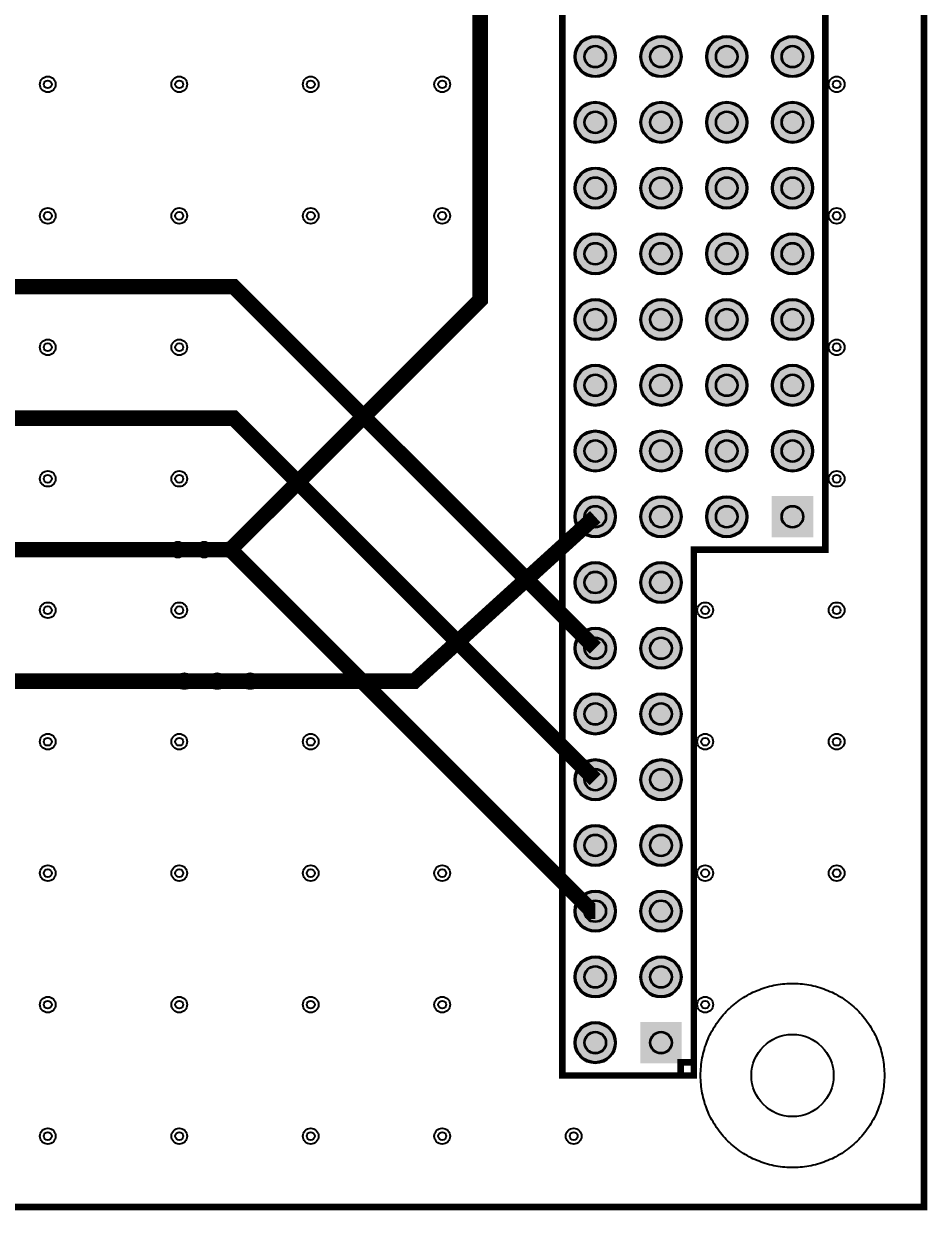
# Model space of a CAD drawing. Header units: millimetres. Extents: x -0.1 to 96, y -0.1 to 90.3.
# Drawn here: x 61.1 to 96.01, y -0.13 to 45.72 of the extents above; entities that cross this region are included whole.
import ezdxf

# ---------------------------------------------------------------- set-up
doc = ezdxf.new("R2010")
doc.units = ezdxf.units.MM
for name, color, linetype, true_color in [('BoardOutLine', 7, 'Continuous', 0xff00ff), ('BottomLayer', 7, 'Continuous', 0x0000ff), ('BottomSolderMaskLayer', 7, 'Continuous', 0xaa00ff), ('Hole', 7, 'Continuous', 0x222222), ('Multi-Layer', 7, 'Continuous', 0xc0c0c0), ('TopLayer', 7, 'Continuous', 0xff0000), ('TopSilkLayer', 7, 'Continuous', 0xffcc00), ('TopSolderMaskLayer', 7, 'Continuous', 0x800080)]:
    doc.layers.add(name, color=color, linetype=linetype, true_color=true_color)

msp = doc.modelspace()

# ---------------------------------------------------------------- hatches: boundary and pattern name
at = {"layer": 'BottomSolderMaskLayer'}
for points in [[(82.384, 44.45, 1), (83.986, 44.45, 1)], [(84.924, 44.45, 1), (86.526, 44.45, 1)], [(87.464, 44.45, 1), (89.066, 44.45, 1)], [(90.004, 44.45, 1), (91.606, 44.45, 1)], [(82.384, 41.91, 1), (83.986, 41.91, 1)], [(84.924, 41.91, 1), (86.526, 41.91, 1)], [(87.464, 41.91, 1), (89.066, 41.91, 1)], [(90.004, 41.91, 1), (91.606, 41.91, 1)], [(82.384, 39.37, 1), (83.986, 39.37, 1)], [(84.924, 39.37, 1), (86.526, 39.37, 1)], [(87.464, 39.37, 1), (89.066, 39.37, 1)], [(90.004, 39.37, 1), (91.606, 39.37, 1)], [(82.384, 36.83, 1), (83.986, 36.83, 1)], [(84.924, 36.83, 1), (86.526, 36.83, 1)], [(87.464, 36.83, 1), (89.066, 36.83, 1)], [(90.004, 36.83, 1), (91.606, 36.83, 1)], [(82.384, 34.29, 1), (83.986, 34.29, 1)], [(84.924, 34.29, 1), (86.526, 34.29, 1)], [(87.464, 34.29, 1), (89.066, 34.29, 1)], [(90.004, 34.29, 1), (91.606, 34.29, 1)], [(82.384, 31.75, 1), (83.986, 31.75, 1)], [(84.924, 31.75, 1), (86.526, 31.75, 1)], [(87.464, 31.75, 1), (89.066, 31.75, 1)], [(90.004, 31.75, 1), (91.606, 31.75, 1)], [(82.384, 29.21, 1), (83.986, 29.21, 1)], [(84.924, 29.21, 1), (86.526, 29.21, 1)], [(87.464, 29.21, 1), (89.066, 29.21, 1)], [(90.004, 29.21, 1), (91.606, 29.21, 1)], [(82.384, 26.67, 1), (83.986, 26.67, 1)], [(84.924, 26.67, 1), (86.526, 26.67, 1)], [(87.464, 26.67, 1), (89.066, 26.67, 1)], [(90.004, 25.869), (90.004, 27.471), (91.606, 27.471), (91.606, 25.869)], [(82.384, 24.13, 1), (83.986, 24.13, 1)], [(84.924, 24.13, 1), (86.526, 24.13, 1)], [(82.384, 21.59, 1), (83.986, 21.59, 1)], [(84.924, 21.59, 1), (86.526, 21.59, 1)], [(82.384, 19.05, 1), (83.986, 19.05, 1)], [(84.924, 19.05, 1), (86.526, 19.05, 1)], [(82.384, 16.51, 1), (83.986, 16.51, 1)], [(84.924, 16.51, 1), (86.526, 16.51, 1)], [(82.384, 13.97, 1), (83.986, 13.97, 1)], [(84.924, 13.97, 1), (86.526, 13.97, 1)], [(82.384, 11.43, 1), (83.986, 11.43, 1)], [(84.924, 11.43, 1), (86.526, 11.43, 1)], [(82.384, 8.89, 1), (83.986, 8.89, 1)], [(84.924, 8.89, 1), (86.526, 8.89, 1)], [(82.384, 6.35, 1), (83.986, 6.35, 1)], [(84.924, 5.549), (84.924, 7.151), (86.526, 7.151), (86.526, 5.549)]]:
    msp.add_hatch(color=256, dxfattribs=at).paths.add_polyline_path(points)
at = {"layer": 'Multi-Layer'}
for points in [[(82.435, 44.45, 1), (83.935, 44.45, 1)], [(84.975, 44.45, 1), (86.475, 44.45, 1)], [(87.515, 44.45, 1), (89.015, 44.45, 1)], [(90.055, 44.45, 1), (91.555, 44.45, 1)], [(82.435, 41.91, 1), (83.935, 41.91, 1)], [(84.975, 41.91, 1), (86.475, 41.91, 1)], [(87.515, 41.91, 1), (89.015, 41.91, 1)], [(90.055, 41.91, 1), (91.555, 41.91, 1)], [(82.435, 39.37, 1), (83.935, 39.37, 1)], [(84.975, 39.37, 1), (86.475, 39.37, 1)], [(87.515, 39.37, 1), (89.015, 39.37, 1)], [(90.055, 39.37, 1), (91.555, 39.37, 1)], [(82.435, 36.83, 1), (83.935, 36.83, 1)], [(84.975, 36.83, 1), (86.475, 36.83, 1)], [(87.515, 36.83, 1), (89.015, 36.83, 1)], [(90.055, 36.83, 1), (91.555, 36.83, 1)], [(82.435, 34.29, 1), (83.935, 34.29, 1)], [(84.975, 34.29, 1), (86.475, 34.29, 1)], [(87.515, 34.29, 1), (89.015, 34.29, 1)], [(90.055, 34.29, 1), (91.555, 34.29, 1)], [(82.435, 31.75, 1), (83.935, 31.75, 1)], [(84.975, 31.75, 1), (86.475, 31.75, 1)], [(87.515, 31.75, 1), (89.015, 31.75, 1)], [(90.055, 31.75, 1), (91.555, 31.75, 1)], [(82.435, 29.21, 1), (83.935, 29.21, 1)], [(84.975, 29.21, 1), (86.475, 29.21, 1)], [(87.515, 29.21, 1), (89.015, 29.21, 1)], [(90.055, 29.21, 1), (91.555, 29.21, 1)], [(82.435, 26.67, 1), (83.935, 26.67, 1)], [(84.975, 26.67, 1), (86.475, 26.67, 1)], [(87.515, 26.67, 1), (89.015, 26.67, 1)], [(90.055, 25.92), (90.055, 27.42), (91.555, 27.42), (91.555, 25.92)], [(82.435, 24.13, 1), (83.935, 24.13, 1)], [(84.975, 24.13, 1), (86.475, 24.13, 1)], [(82.435, 21.59, 1), (83.935, 21.59, 1)], [(84.975, 21.59, 1), (86.475, 21.59, 1)], [(82.435, 19.05, 1), (83.935, 19.05, 1)], [(84.975, 19.05, 1), (86.475, 19.05, 1)], [(82.435, 16.51, 1), (83.935, 16.51, 1)], [(84.975, 16.51, 1), (86.475, 16.51, 1)], [(82.435, 13.97, 1), (83.935, 13.97, 1)], [(84.975, 13.97, 1), (86.475, 13.97, 1)], [(82.435, 11.43, 1), (83.935, 11.43, 1)], [(84.975, 11.43, 1), (86.475, 11.43, 1)], [(82.435, 8.89, 1), (83.935, 8.89, 1)], [(84.975, 8.89, 1), (86.475, 8.89, 1)], [(82.435, 6.35, 1), (83.935, 6.35, 1)], [(84.975, 5.6), (84.975, 7.1), (86.475, 7.1), (86.475, 5.6)]]:
    msp.add_hatch(color=256, dxfattribs=at).paths.add_polyline_path(points)
at = {"layer": 'TopSolderMaskLayer'}
for points in [[(82.384, 44.45, 1), (83.986, 44.45, 1)], [(84.924, 44.45, 1), (86.526, 44.45, 1)], [(87.464, 44.45, 1), (89.066, 44.45, 1)], [(90.004, 44.45, 1), (91.606, 44.45, 1)], [(82.384, 41.91, 1), (83.986, 41.91, 1)], [(84.924, 41.91, 1), (86.526, 41.91, 1)], [(87.464, 41.91, 1), (89.066, 41.91, 1)], [(90.004, 41.91, 1), (91.606, 41.91, 1)], [(82.384, 39.37, 1), (83.986, 39.37, 1)], [(84.924, 39.37, 1), (86.526, 39.37, 1)], [(87.464, 39.37, 1), (89.066, 39.37, 1)], [(90.004, 39.37, 1), (91.606, 39.37, 1)], [(82.384, 36.83, 1), (83.986, 36.83, 1)], [(84.924, 36.83, 1), (86.526, 36.83, 1)], [(87.464, 36.83, 1), (89.066, 36.83, 1)], [(90.004, 36.83, 1), (91.606, 36.83, 1)], [(82.384, 34.29, 1), (83.986, 34.29, 1)], [(84.924, 34.29, 1), (86.526, 34.29, 1)], [(87.464, 34.29, 1), (89.066, 34.29, 1)], [(90.004, 34.29, 1), (91.606, 34.29, 1)], [(82.384, 31.75, 1), (83.986, 31.75, 1)], [(84.924, 31.75, 1), (86.526, 31.75, 1)], [(87.464, 31.75, 1), (89.066, 31.75, 1)], [(90.004, 31.75, 1), (91.606, 31.75, 1)], [(82.384, 29.21, 1), (83.986, 29.21, 1)], [(84.924, 29.21, 1), (86.526, 29.21, 1)], [(87.464, 29.21, 1), (89.066, 29.21, 1)], [(90.004, 29.21, 1), (91.606, 29.21, 1)], [(82.384, 26.67, 1), (83.986, 26.67, 1)], [(84.924, 26.67, 1), (86.526, 26.67, 1)], [(87.464, 26.67, 1), (89.066, 26.67, 1)], [(90.004, 25.869), (90.004, 27.471), (91.606, 27.471), (91.606, 25.869)], [(82.384, 24.13, 1), (83.986, 24.13, 1)], [(84.924, 24.13, 1), (86.526, 24.13, 1)], [(82.384, 21.59, 1), (83.986, 21.59, 1)], [(84.924, 21.59, 1), (86.526, 21.59, 1)], [(82.384, 19.05, 1), (83.986, 19.05, 1)], [(84.924, 19.05, 1), (86.526, 19.05, 1)], [(82.384, 16.51, 1), (83.986, 16.51, 1)], [(84.924, 16.51, 1), (86.526, 16.51, 1)], [(82.384, 13.97, 1), (83.986, 13.97, 1)], [(84.924, 13.97, 1), (86.526, 13.97, 1)], [(82.384, 11.43, 1), (83.986, 11.43, 1)], [(84.924, 11.43, 1), (86.526, 11.43, 1)], [(82.384, 8.89, 1), (83.986, 8.89, 1)], [(84.924, 8.89, 1), (86.526, 8.89, 1)], [(82.384, 6.35, 1), (83.986, 6.35, 1)], [(84.924, 5.549), (84.924, 7.151), (86.526, 7.151), (86.526, 5.549)]]:
    msp.add_hatch(color=256, dxfattribs=at).paths.add_polyline_path(points)

# ---------------------------------------------------------------- linework, layer by layer
at = {"layer": 'BoardOutLine', "const_width": 0.254}
msp.add_lwpolyline([(95.885, 0), (0, 0), (0, 90.17), (95.885, 90.17), (95.885, 0)], close=True, dxfattribs=at)
at = {"layer": 'BottomLayer', "const_width": 0.6}
for points in [[(30.48, 35.56), (69.215, 35.56), (83.185, 21.59)], [(30.48, 30.48), (69.215, 30.48), (83.185, 16.51)], [(30.48, 25.4), (69.088, 25.4)], [(83.185, 11.43), (83.058, 11.43), (69.088, 25.4)], [(30.48, 20.32), (69.85, 20.32)]]:
    msp.add_lwpolyline(points, dxfattribs=at)
at = {"layer": 'BottomLayer'}
msp.add_lwpolyline([(87.255, 5.08), (87.256, 5.165), (87.259, 5.251), (87.264, 5.336), (87.271, 5.421), (87.28, 5.505), (87.291, 5.59), (87.304, 5.674), (87.319, 5.758), (87.336, 5.842), (87.355, 5.925), (87.376, 6.008), (87.399, 6.09), (87.424, 6.171), (87.451, 6.252), (87.48, 6.332), (87.511, 6.412), (87.543, 6.491), (87.578, 6.569), (87.614, 6.646), (87.653, 6.722), (87.693, 6.797), (87.735, 6.871), (87.778, 6.945), (87.824, 7.017), (87.871, 7.088), (87.92, 7.158), (87.97, 7.226), (88.022, 7.294), (88.076, 7.36), (88.132, 7.425), (88.188, 7.489), (88.247, 7.551), (88.307, 7.612), (88.368, 7.671), (88.431, 7.729), (88.495, 7.785), (88.56, 7.84), (88.627, 7.893), (88.695, 7.944), (88.764, 7.994), (88.834, 8.042), (88.906, 8.089), (88.978, 8.134), (89.052, 8.177), (89.127, 8.218), (89.202, 8.257), (89.279, 8.295), (89.356, 8.331), (89.435, 8.364), (89.514, 8.396), (89.593, 8.426), (89.674, 8.455), (89.755, 8.481), (89.837, 8.505), (89.919, 8.527), (90.002, 8.548), (90.085, 8.566), (90.169, 8.582), (90.253, 8.596), (90.338, 8.609), (90.422, 8.619), (90.507, 8.627), (90.592, 8.633), (90.677, 8.637), (90.763, 8.639), (90.848, 8.639), (90.933, 8.637), (91.018, 8.633), (91.103, 8.627), (91.188, 8.619), (91.273, 8.609), (91.357, 8.596), (91.441, 8.582), (91.525, 8.566), (91.608, 8.548), (91.691, 8.527), (91.774, 8.505), (91.855, 8.481), (91.936, 8.455), (92.017, 8.426), (92.097, 8.396), (92.176, 8.364), (92.254, 8.331), (92.332, 8.295), (92.408, 8.257), (92.484, 8.218), (92.558, 8.177), (92.632, 8.134), (92.705, 8.089), (92.776, 8.042), (92.846, 7.994), (92.916, 7.944), (92.984, 7.893), (93.05, 7.84), (93.116, 7.785), (93.18, 7.729), (93.242, 7.671), (93.304, 7.612), (93.364, 7.551), (93.422, 7.489), (93.479, 7.425), (93.534, 7.36), (93.588, 7.294), (93.64, 7.226), (93.691, 7.158), (93.739, 7.088), (93.787, 7.017), (93.832, 6.945), (93.876, 6.871), (93.918, 6.797), (93.958, 6.722), (93.996, 6.646), (94.033, 6.569), (94.067, 6.491), (94.1, 6.412), (94.131, 6.332), (94.16, 6.252), (94.187, 6.171), (94.212, 6.09), (94.235, 6.008), (94.256, 5.925), (94.275, 5.842), (94.292, 5.758), (94.307, 5.674), (94.32, 5.59), (94.331, 5.505), (94.34, 5.421), (94.347, 5.336), (94.352, 5.251), (94.355, 5.165), (94.355, 5.08), (94.355, 4.995), (94.352, 4.909), (94.347, 4.824), (94.34, 4.739), (94.331, 4.655), (94.32, 4.57), (94.307, 4.486), (94.292, 4.402), (94.275, 4.318), (94.256, 4.235), (94.235, 4.152), (94.212, 4.07), (94.187, 3.989), (94.16, 3.908), (94.131, 3.828), (94.1, 3.748), (94.067, 3.669), (94.033, 3.591), (93.996, 3.514), (93.958, 3.438), (93.918, 3.363), (93.876, 3.289), (93.832, 3.215), (93.787, 3.143), (93.739, 3.072), (93.691, 3.002), (93.64, 2.934), (93.588, 2.866), (93.534, 2.8), (93.479, 2.735), (93.422, 2.671), (93.364, 2.609), (93.304, 2.548), (93.242, 2.489), (93.18, 2.431), (93.116, 2.375), (93.05, 2.32), (92.984, 2.267), (92.916, 2.216), (92.846, 2.166), (92.776, 2.118), (92.705, 2.071), (92.632, 2.026), (92.558, 1.983), (92.484, 1.942), (92.408, 1.903), (92.332, 1.865), (92.254, 1.829), (92.176, 1.796), (92.097, 1.764), (92.017, 1.734), (91.936, 1.705), (91.855, 1.679), (91.774, 1.655), (91.691, 1.633), (91.608, 1.612), (91.525, 1.594), (91.441, 1.578), (91.357, 1.564), (91.273, 1.551), (91.188, 1.541), (91.103, 1.533), (91.018, 1.527), (90.933, 1.523), (90.848, 1.521), (90.763, 1.521), (90.677, 1.523), (90.592, 1.527), (90.507, 1.533), (90.422, 1.541), (90.338, 1.551), (90.253, 1.564), (90.169, 1.578), (90.085, 1.594), (90.002, 1.612), (89.919, 1.633), (89.837, 1.655), (89.755, 1.679), (89.674, 1.705), (89.593, 1.734), (89.514, 1.764), (89.435, 1.796), (89.356, 1.829), (89.279, 1.865), (89.202, 1.903), (89.127, 1.942), (89.052, 1.983), (88.978, 2.026), (88.906, 2.071), (88.834, 2.118), (88.764, 2.166), (88.695, 2.216), (88.627, 2.267), (88.56, 2.32), (88.495, 2.375), (88.431, 2.431), (88.368, 2.489), (88.307, 2.548), (88.247, 2.609), (88.188, 2.671), (88.132, 2.735), (88.076, 2.8), (88.022, 2.866), (87.97, 2.934), (87.92, 3.002), (87.871, 3.072), (87.824, 3.143), (87.778, 3.215), (87.735, 3.289), (87.693, 3.363), (87.653, 3.438), (87.614, 3.514), (87.578, 3.591), (87.543, 3.669), (87.511, 3.748), (87.48, 3.828), (87.451, 3.908), (87.424, 3.989), (87.399, 4.07), (87.376, 4.152), (87.355, 4.235), (87.336, 4.318), (87.319, 4.402), (87.304, 4.486), (87.291, 4.57), (87.28, 4.655), (87.271, 4.739), (87.264, 4.824), (87.259, 4.909), (87.256, 4.995), (87.255, 5.08)], close=True, dxfattribs=at)
at = {"layer": 'BottomSolderMaskLayer'}
for centre, radius in [((83.185, 44.45), 0.801), ((85.725, 44.45), 0.801), ((88.265, 44.45), 0.801), ((90.805, 44.45), 0.801), ((83.185, 44.45), 0.427), ((85.725, 44.45), 0.427), ((88.265, 44.45), 0.427), ((90.805, 44.45), 0.427), ((83.185, 41.91), 0.801), ((85.725, 41.91), 0.801), ((88.265, 41.91), 0.801), ((90.805, 41.91), 0.801), ((83.185, 41.91), 0.427), ((85.725, 41.91), 0.427), ((88.265, 41.91), 0.427), ((90.805, 41.91), 0.427), ((83.185, 39.37), 0.801), ((85.725, 39.37), 0.801), ((88.265, 39.37), 0.801), ((90.805, 39.37), 0.801), ((83.185, 39.37), 0.427), ((85.725, 39.37), 0.427), ((88.265, 39.37), 0.427), ((90.805, 39.37), 0.427), ((83.185, 36.83), 0.801), ((85.725, 36.83), 0.801), ((88.265, 36.83), 0.801), ((90.805, 36.83), 0.801), ((83.185, 36.83), 0.427), ((85.725, 36.83), 0.427), ((88.265, 36.83), 0.427), ((90.805, 36.83), 0.427), ((83.185, 34.29), 0.801), ((85.725, 34.29), 0.801), ((88.265, 34.29), 0.801), ((90.805, 34.29), 0.801), ((83.185, 34.29), 0.427), ((85.725, 34.29), 0.427), ((88.265, 34.29), 0.427), ((90.805, 34.29), 0.427), ((83.185, 31.75), 0.801), ((83.185, 31.75), 0.427), ((85.725, 31.75), 0.801), ((85.725, 31.75), 0.427), ((88.265, 31.75), 0.801), ((88.265, 31.75), 0.427), ((90.805, 31.75), 0.801), ((90.805, 31.75), 0.427), ((83.185, 29.21), 0.801), ((85.725, 29.21), 0.801), ((88.265, 29.21), 0.801), ((90.805, 29.21), 0.801), ((83.185, 29.21), 0.427), ((85.725, 29.21), 0.427), ((88.265, 29.21), 0.427), ((90.805, 29.21), 0.427), ((83.185, 26.67), 0.801), ((83.185, 26.67), 0.427), ((85.725, 26.67), 0.801), ((85.725, 26.67), 0.427), ((88.265, 26.67), 0.801), ((88.265, 26.67), 0.427), ((90.805, 26.67), 0.427), ((83.185, 24.13), 0.801), ((85.725, 24.13), 0.801), ((83.185, 24.13), 0.427), ((85.725, 24.13), 0.427), ((83.185, 21.59), 0.801), ((83.185, 21.59), 0.427), ((85.725, 21.59), 0.801), ((85.725, 21.59), 0.427), ((83.185, 19.05), 0.801), ((85.725, 19.05), 0.801), ((83.185, 19.05), 0.427), ((85.725, 19.05), 0.427), ((83.185, 16.51), 0.801), ((85.725, 16.51), 0.801), ((83.185, 16.51), 0.427), ((85.725, 16.51), 0.427), ((83.185, 13.97), 0.801), ((85.725, 13.97), 0.801), ((83.185, 13.97), 0.427), ((85.725, 13.97), 0.427), ((83.185, 11.43), 0.801), ((85.725, 11.43), 0.801), ((83.185, 11.43), 0.427), ((85.725, 11.43), 0.427), ((83.185, 8.89), 0.801), ((85.725, 8.89), 0.801), ((83.185, 8.89), 0.427), ((85.725, 8.89), 0.427), ((83.185, 6.35), 0.801), ((83.185, 6.35), 0.427), ((85.725, 6.35), 0.427)]:
    msp.add_circle(centre, radius, dxfattribs=at)
at = {"layer": 'Hole'}
for centre, radius in [((62.032, 43.378), 0.153), ((67.112, 43.378), 0.153), ((72.192, 43.378), 0.153), ((77.272, 43.378), 0.153), ((92.512, 43.378), 0.153), ((62.032, 38.298), 0.153), ((67.112, 38.298), 0.153), ((72.192, 38.298), 0.153), ((77.272, 38.298), 0.153), ((92.512, 38.298), 0.153), ((62.032, 33.218), 0.153), ((67.112, 33.218), 0.153), ((92.512, 33.218), 0.153), ((62.032, 28.138), 0.153), ((67.112, 28.138), 0.153), ((92.512, 28.138), 0.153), ((67.056, 25.4), 0.152), ((68.072, 25.4), 0.152), ((69.088, 25.4), 0.152), ((62.032, 23.058), 0.153), ((67.112, 23.058), 0.153), ((87.432, 23.058), 0.153), ((92.512, 23.058), 0.153), ((67.31, 20.32), 0.152), ((68.58, 20.32), 0.152), ((69.85, 20.32), 0.152), ((62.032, 17.978), 0.153), ((67.112, 17.978), 0.153), ((72.192, 17.978), 0.153), ((87.432, 17.978), 0.153), ((92.512, 17.978), 0.153), ((62.032, 12.898), 0.153), ((67.112, 12.898), 0.153), ((72.192, 12.898), 0.153), ((77.272, 12.898), 0.153), ((87.432, 12.898), 0.153), ((92.512, 12.898), 0.153), ((62.032, 7.818), 0.153), ((67.112, 7.818), 0.153), ((72.192, 7.818), 0.153), ((77.272, 7.818), 0.153), ((87.432, 7.818), 0.153), ((62.032, 2.738), 0.153), ((67.112, 2.738), 0.153), ((72.192, 2.738), 0.153), ((77.272, 2.738), 0.153), ((82.352, 2.738), 0.153)]:
    msp.add_circle(centre, radius, dxfattribs=at)
at = {"layer": 'Multi-Layer'}
for centre, radius in [((83.185, 44.45), 0.75), ((85.725, 44.45), 0.75), ((88.265, 44.45), 0.75), ((90.805, 44.45), 0.75), ((83.185, 44.45), 0.4), ((85.725, 44.45), 0.4), ((88.265, 44.45), 0.4), ((90.805, 44.45), 0.4), ((62.032, 43.378), 0.305), ((67.112, 43.378), 0.305), ((72.192, 43.378), 0.305), ((77.272, 43.378), 0.305), ((92.512, 43.378), 0.305), ((83.185, 41.91), 0.75), ((85.725, 41.91), 0.75), ((88.265, 41.91), 0.75), ((90.805, 41.91), 0.75), ((83.185, 41.91), 0.4), ((85.725, 41.91), 0.4), ((88.265, 41.91), 0.4), ((90.805, 41.91), 0.4), ((83.185, 39.37), 0.75), ((85.725, 39.37), 0.75), ((88.265, 39.37), 0.75), ((90.805, 39.37), 0.75), ((83.185, 39.37), 0.4), ((85.725, 39.37), 0.4), ((88.265, 39.37), 0.4), ((90.805, 39.37), 0.4), ((62.032, 38.298), 0.305), ((67.112, 38.298), 0.305), ((72.192, 38.298), 0.305), ((77.272, 38.298), 0.305), ((92.512, 38.298), 0.305), ((83.185, 36.83), 0.75), ((83.185, 36.83), 0.4), ((85.725, 36.83), 0.75), ((85.725, 36.83), 0.4), ((88.265, 36.83), 0.75), ((88.265, 36.83), 0.4), ((90.805, 36.83), 0.75), ((90.805, 36.83), 0.4), ((83.185, 34.29), 0.75), ((85.725, 34.29), 0.75), ((88.265, 34.29), 0.75), ((90.805, 34.29), 0.75), ((83.185, 34.29), 0.4), ((85.725, 34.29), 0.4), ((88.265, 34.29), 0.4), ((90.805, 34.29), 0.4), ((62.032, 33.218), 0.305), ((67.112, 33.218), 0.305), ((92.512, 33.218), 0.305), ((83.185, 31.75), 0.75), ((83.185, 31.75), 0.4), ((85.725, 31.75), 0.75), ((85.725, 31.75), 0.4), ((88.265, 31.75), 0.75), ((88.265, 31.75), 0.4), ((90.805, 31.75), 0.75), ((90.805, 31.75), 0.4), ((83.185, 29.21), 0.75), ((85.725, 29.21), 0.75), ((88.265, 29.21), 0.75), ((90.805, 29.21), 0.75), ((83.185, 29.21), 0.4), ((85.725, 29.21), 0.4), ((88.265, 29.21), 0.4), ((90.805, 29.21), 0.4), ((62.032, 28.138), 0.305), ((67.112, 28.138), 0.305), ((92.512, 28.138), 0.305), ((83.185, 26.67), 0.75), ((83.185, 26.67), 0.4), ((85.725, 26.67), 0.75), ((85.725, 26.67), 0.4), ((88.265, 26.67), 0.75), ((88.265, 26.67), 0.4), ((90.805, 26.67), 0.4), ((67.056, 25.4), 0.305), ((68.072, 25.4), 0.305), ((69.088, 25.4), 0.305), ((83.185, 24.13), 0.75), ((85.725, 24.13), 0.75), ((83.185, 24.13), 0.4), ((85.725, 24.13), 0.4), ((62.032, 23.058), 0.305), ((67.112, 23.058), 0.305), ((87.432, 23.058), 0.305), ((92.512, 23.058), 0.305), ((83.185, 21.59), 0.75), ((85.725, 21.59), 0.75), ((83.185, 21.59), 0.4), ((85.725, 21.59), 0.4), ((67.31, 20.32), 0.305), ((68.58, 20.32), 0.305), ((69.85, 20.32), 0.305), ((83.185, 19.05), 0.75), ((85.725, 19.05), 0.75), ((83.185, 19.05), 0.4), ((85.725, 19.05), 0.4), ((62.032, 17.978), 0.305), ((67.112, 17.978), 0.305), ((72.192, 17.978), 0.305), ((87.432, 17.978), 0.305), ((92.512, 17.978), 0.305), ((83.185, 16.51), 0.75), ((85.725, 16.51), 0.75), ((83.185, 16.51), 0.4), ((85.725, 16.51), 0.4), ((83.185, 13.97), 0.75), ((85.725, 13.97), 0.75), ((83.185, 13.97), 0.4), ((85.725, 13.97), 0.4), ((62.032, 12.898), 0.305), ((67.112, 12.898), 0.305), ((72.192, 12.898), 0.305), ((77.272, 12.898), 0.305), ((87.432, 12.898), 0.305), ((92.512, 12.898), 0.305), ((83.185, 11.43), 0.75), ((85.725, 11.43), 0.75), ((83.185, 11.43), 0.4), ((85.725, 11.43), 0.4), ((83.185, 8.89), 0.75), ((85.725, 8.89), 0.75), ((83.185, 8.89), 0.4), ((85.725, 8.89), 0.4), ((62.032, 7.818), 0.305), ((67.112, 7.818), 0.305), ((72.192, 7.818), 0.305), ((77.272, 7.818), 0.305), ((87.432, 7.818), 0.305), ((83.185, 6.35), 0.75), ((83.185, 6.35), 0.4), ((85.725, 6.35), 0.4), ((90.805, 5.08), 1.588), ((62.032, 2.738), 0.305), ((67.112, 2.738), 0.305), ((72.192, 2.738), 0.305), ((77.272, 2.738), 0.305), ((82.352, 2.738), 0.305)]:
    msp.add_circle(centre, radius, dxfattribs=at)
at = {"layer": 'TopLayer', "const_width": 0.6}
for points in [[(69.088, 25.4), (78.74, 35.052), (78.74, 73.025), (83.185, 77.47)], [(67.31, 20.32), (76.2, 20.32), (83.185, 26.67)], [(69.088, 25.4), (67.056, 25.4)], [(67.056, 25.4), (68.072, 25.4)], [(68.072, 25.4), (69.088, 25.4)]]:
    msp.add_lwpolyline(points, dxfattribs=at)
at = {"layer": 'TopLayer'}
msp.add_lwpolyline([(87.255, 5.08), (87.256, 5.165), (87.259, 5.251), (87.264, 5.336), (87.271, 5.421), (87.28, 5.505), (87.291, 5.59), (87.304, 5.674), (87.319, 5.758), (87.336, 5.842), (87.355, 5.925), (87.376, 6.008), (87.399, 6.09), (87.424, 6.171), (87.451, 6.252), (87.48, 6.332), (87.511, 6.412), (87.543, 6.491), (87.578, 6.569), (87.614, 6.646), (87.653, 6.722), (87.693, 6.797), (87.735, 6.871), (87.778, 6.945), (87.824, 7.017), (87.871, 7.088), (87.92, 7.158), (87.97, 7.226), (88.022, 7.294), (88.076, 7.36), (88.132, 7.425), (88.188, 7.489), (88.247, 7.551), (88.307, 7.612), (88.368, 7.671), (88.431, 7.729), (88.495, 7.785), (88.56, 7.84), (88.627, 7.893), (88.695, 7.944), (88.764, 7.994), (88.834, 8.042), (88.906, 8.089), (88.978, 8.134), (89.052, 8.177), (89.127, 8.218), (89.202, 8.257), (89.279, 8.295), (89.356, 8.331), (89.435, 8.364), (89.514, 8.396), (89.593, 8.426), (89.674, 8.455), (89.755, 8.481), (89.837, 8.505), (89.919, 8.527), (90.002, 8.548), (90.085, 8.566), (90.169, 8.582), (90.253, 8.596), (90.338, 8.609), (90.422, 8.619), (90.507, 8.627), (90.592, 8.633), (90.677, 8.637), (90.763, 8.639), (90.848, 8.639), (90.933, 8.637), (91.018, 8.633), (91.103, 8.627), (91.188, 8.619), (91.273, 8.609), (91.357, 8.596), (91.441, 8.582), (91.525, 8.566), (91.608, 8.548), (91.691, 8.527), (91.774, 8.505), (91.855, 8.481), (91.936, 8.455), (92.017, 8.426), (92.097, 8.396), (92.176, 8.364), (92.254, 8.331), (92.332, 8.295), (92.408, 8.257), (92.484, 8.218), (92.558, 8.177), (92.632, 8.134), (92.705, 8.089), (92.776, 8.042), (92.846, 7.994), (92.916, 7.944), (92.984, 7.893), (93.05, 7.84), (93.116, 7.785), (93.18, 7.729), (93.242, 7.671), (93.304, 7.612), (93.364, 7.551), (93.422, 7.489), (93.479, 7.425), (93.534, 7.36), (93.588, 7.294), (93.64, 7.226), (93.691, 7.158), (93.739, 7.088), (93.787, 7.017), (93.832, 6.945), (93.876, 6.871), (93.918, 6.797), (93.958, 6.722), (93.996, 6.646), (94.033, 6.569), (94.067, 6.491), (94.1, 6.412), (94.131, 6.332), (94.16, 6.252), (94.187, 6.171), (94.212, 6.09), (94.235, 6.008), (94.256, 5.925), (94.275, 5.842), (94.292, 5.758), (94.307, 5.674), (94.32, 5.59), (94.331, 5.505), (94.34, 5.421), (94.347, 5.336), (94.352, 5.251), (94.355, 5.165), (94.355, 5.08), (94.355, 4.995), (94.352, 4.909), (94.347, 4.824), (94.34, 4.739), (94.331, 4.655), (94.32, 4.57), (94.307, 4.486), (94.292, 4.402), (94.275, 4.318), (94.256, 4.235), (94.235, 4.152), (94.212, 4.07), (94.187, 3.989), (94.16, 3.908), (94.131, 3.828), (94.1, 3.748), (94.067, 3.669), (94.033, 3.591), (93.996, 3.514), (93.958, 3.438), (93.918, 3.363), (93.876, 3.289), (93.832, 3.215), (93.787, 3.143), (93.739, 3.072), (93.691, 3.002), (93.64, 2.934), (93.588, 2.866), (93.534, 2.8), (93.479, 2.735), (93.422, 2.671), (93.364, 2.609), (93.304, 2.548), (93.242, 2.489), (93.18, 2.431), (93.116, 2.375), (93.05, 2.32), (92.984, 2.267), (92.916, 2.216), (92.846, 2.166), (92.776, 2.118), (92.705, 2.071), (92.632, 2.026), (92.558, 1.983), (92.484, 1.942), (92.408, 1.903), (92.332, 1.865), (92.254, 1.829), (92.176, 1.796), (92.097, 1.764), (92.017, 1.734), (91.936, 1.705), (91.855, 1.679), (91.774, 1.655), (91.691, 1.633), (91.608, 1.612), (91.525, 1.594), (91.441, 1.578), (91.357, 1.564), (91.273, 1.551), (91.188, 1.541), (91.103, 1.533), (91.018, 1.527), (90.933, 1.523), (90.848, 1.521), (90.763, 1.521), (90.677, 1.523), (90.592, 1.527), (90.507, 1.533), (90.422, 1.541), (90.338, 1.551), (90.253, 1.564), (90.169, 1.578), (90.085, 1.594), (90.002, 1.612), (89.919, 1.633), (89.837, 1.655), (89.755, 1.679), (89.674, 1.705), (89.593, 1.734), (89.514, 1.764), (89.435, 1.796), (89.356, 1.829), (89.279, 1.865), (89.202, 1.903), (89.127, 1.942), (89.052, 1.983), (88.978, 2.026), (88.906, 2.071), (88.834, 2.118), (88.764, 2.166), (88.695, 2.216), (88.627, 2.267), (88.56, 2.32), (88.495, 2.375), (88.431, 2.431), (88.368, 2.489), (88.307, 2.548), (88.247, 2.609), (88.188, 2.671), (88.132, 2.735), (88.076, 2.8), (88.022, 2.866), (87.97, 2.934), (87.92, 3.002), (87.871, 3.072), (87.824, 3.143), (87.778, 3.215), (87.735, 3.289), (87.693, 3.363), (87.653, 3.438), (87.614, 3.514), (87.578, 3.591), (87.543, 3.669), (87.511, 3.748), (87.48, 3.828), (87.451, 3.908), (87.424, 3.989), (87.399, 4.07), (87.376, 4.152), (87.355, 4.235), (87.336, 4.318), (87.319, 4.402), (87.304, 4.486), (87.291, 4.57), (87.28, 4.655), (87.271, 4.739), (87.264, 4.824), (87.259, 4.909), (87.256, 4.995), (87.255, 5.08)], close=True, dxfattribs=at)
at = {"layer": 'TopSilkLayer', "const_width": 0.254}
msp.add_lwpolyline([(81.915, 5.08), (86.995, 5.08), (86.995, 25.4), (92.075, 25.4), (92.075, 76.2), (86.995, 76.2), (86.995, 86.36), (81.915, 86.36), (81.915, 5.08)], close=True, dxfattribs=at)
msp.add_lwpolyline([(86.487, 5.08), (86.487, 5.588), (86.995, 5.588)], dxfattribs=at)
at = {"layer": 'TopSolderMaskLayer'}
for centre, radius in [((83.185, 44.45), 0.801), ((85.725, 44.45), 0.801), ((88.265, 44.45), 0.801), ((90.805, 44.45), 0.801), ((83.185, 44.45), 0.427), ((85.725, 44.45), 0.427), ((88.265, 44.45), 0.427), ((90.805, 44.45), 0.427), ((83.185, 41.91), 0.801), ((85.725, 41.91), 0.801), ((88.265, 41.91), 0.801), ((90.805, 41.91), 0.801), ((83.185, 41.91), 0.427), ((85.725, 41.91), 0.427), ((88.265, 41.91), 0.427), ((90.805, 41.91), 0.427), ((83.185, 39.37), 0.801), ((85.725, 39.37), 0.801), ((88.265, 39.37), 0.801), ((90.805, 39.37), 0.801), ((83.185, 39.37), 0.427), ((85.725, 39.37), 0.427), ((88.265, 39.37), 0.427), ((90.805, 39.37), 0.427), ((83.185, 36.83), 0.801), ((85.725, 36.83), 0.801), ((88.265, 36.83), 0.801), ((90.805, 36.83), 0.801), ((83.185, 36.83), 0.427), ((85.725, 36.83), 0.427), ((88.265, 36.83), 0.427), ((90.805, 36.83), 0.427), ((83.185, 34.29), 0.801), ((85.725, 34.29), 0.801), ((88.265, 34.29), 0.801), ((90.805, 34.29), 0.801), ((83.185, 34.29), 0.427), ((85.725, 34.29), 0.427), ((88.265, 34.29), 0.427), ((90.805, 34.29), 0.427), ((83.185, 31.75), 0.801), ((83.185, 31.75), 0.427), ((85.725, 31.75), 0.801), ((85.725, 31.75), 0.427), ((88.265, 31.75), 0.801), ((88.265, 31.75), 0.427), ((90.805, 31.75), 0.801), ((90.805, 31.75), 0.427), ((83.185, 29.21), 0.801), ((85.725, 29.21), 0.801), ((88.265, 29.21), 0.801), ((90.805, 29.21), 0.801), ((83.185, 29.21), 0.427), ((85.725, 29.21), 0.427), ((88.265, 29.21), 0.427), ((90.805, 29.21), 0.427), ((83.185, 26.67), 0.801), ((83.185, 26.67), 0.427), ((85.725, 26.67), 0.801), ((85.725, 26.67), 0.427), ((88.265, 26.67), 0.801), ((88.265, 26.67), 0.427), ((90.805, 26.67), 0.427), ((83.185, 24.13), 0.801), ((85.725, 24.13), 0.801), ((83.185, 24.13), 0.427), ((85.725, 24.13), 0.427), ((83.185, 21.59), 0.801), ((83.185, 21.59), 0.427), ((85.725, 21.59), 0.801), ((85.725, 21.59), 0.427), ((83.185, 19.05), 0.801), ((85.725, 19.05), 0.801), ((83.185, 19.05), 0.427), ((85.725, 19.05), 0.427), ((83.185, 16.51), 0.801), ((85.725, 16.51), 0.801), ((83.185, 16.51), 0.427), ((85.725, 16.51), 0.427), ((83.185, 13.97), 0.801), ((85.725, 13.97), 0.801), ((83.185, 13.97), 0.427), ((85.725, 13.97), 0.427), ((83.185, 11.43), 0.801), ((85.725, 11.43), 0.801), ((83.185, 11.43), 0.427), ((85.725, 11.43), 0.427), ((83.185, 8.89), 0.801), ((85.725, 8.89), 0.801), ((83.185, 8.89), 0.427), ((85.725, 8.89), 0.427), ((83.185, 6.35), 0.801), ((83.185, 6.35), 0.427), ((85.725, 6.35), 0.427)]:
    msp.add_circle(centre, radius, dxfattribs=at)

doc.saveas('drawing.dxf')
